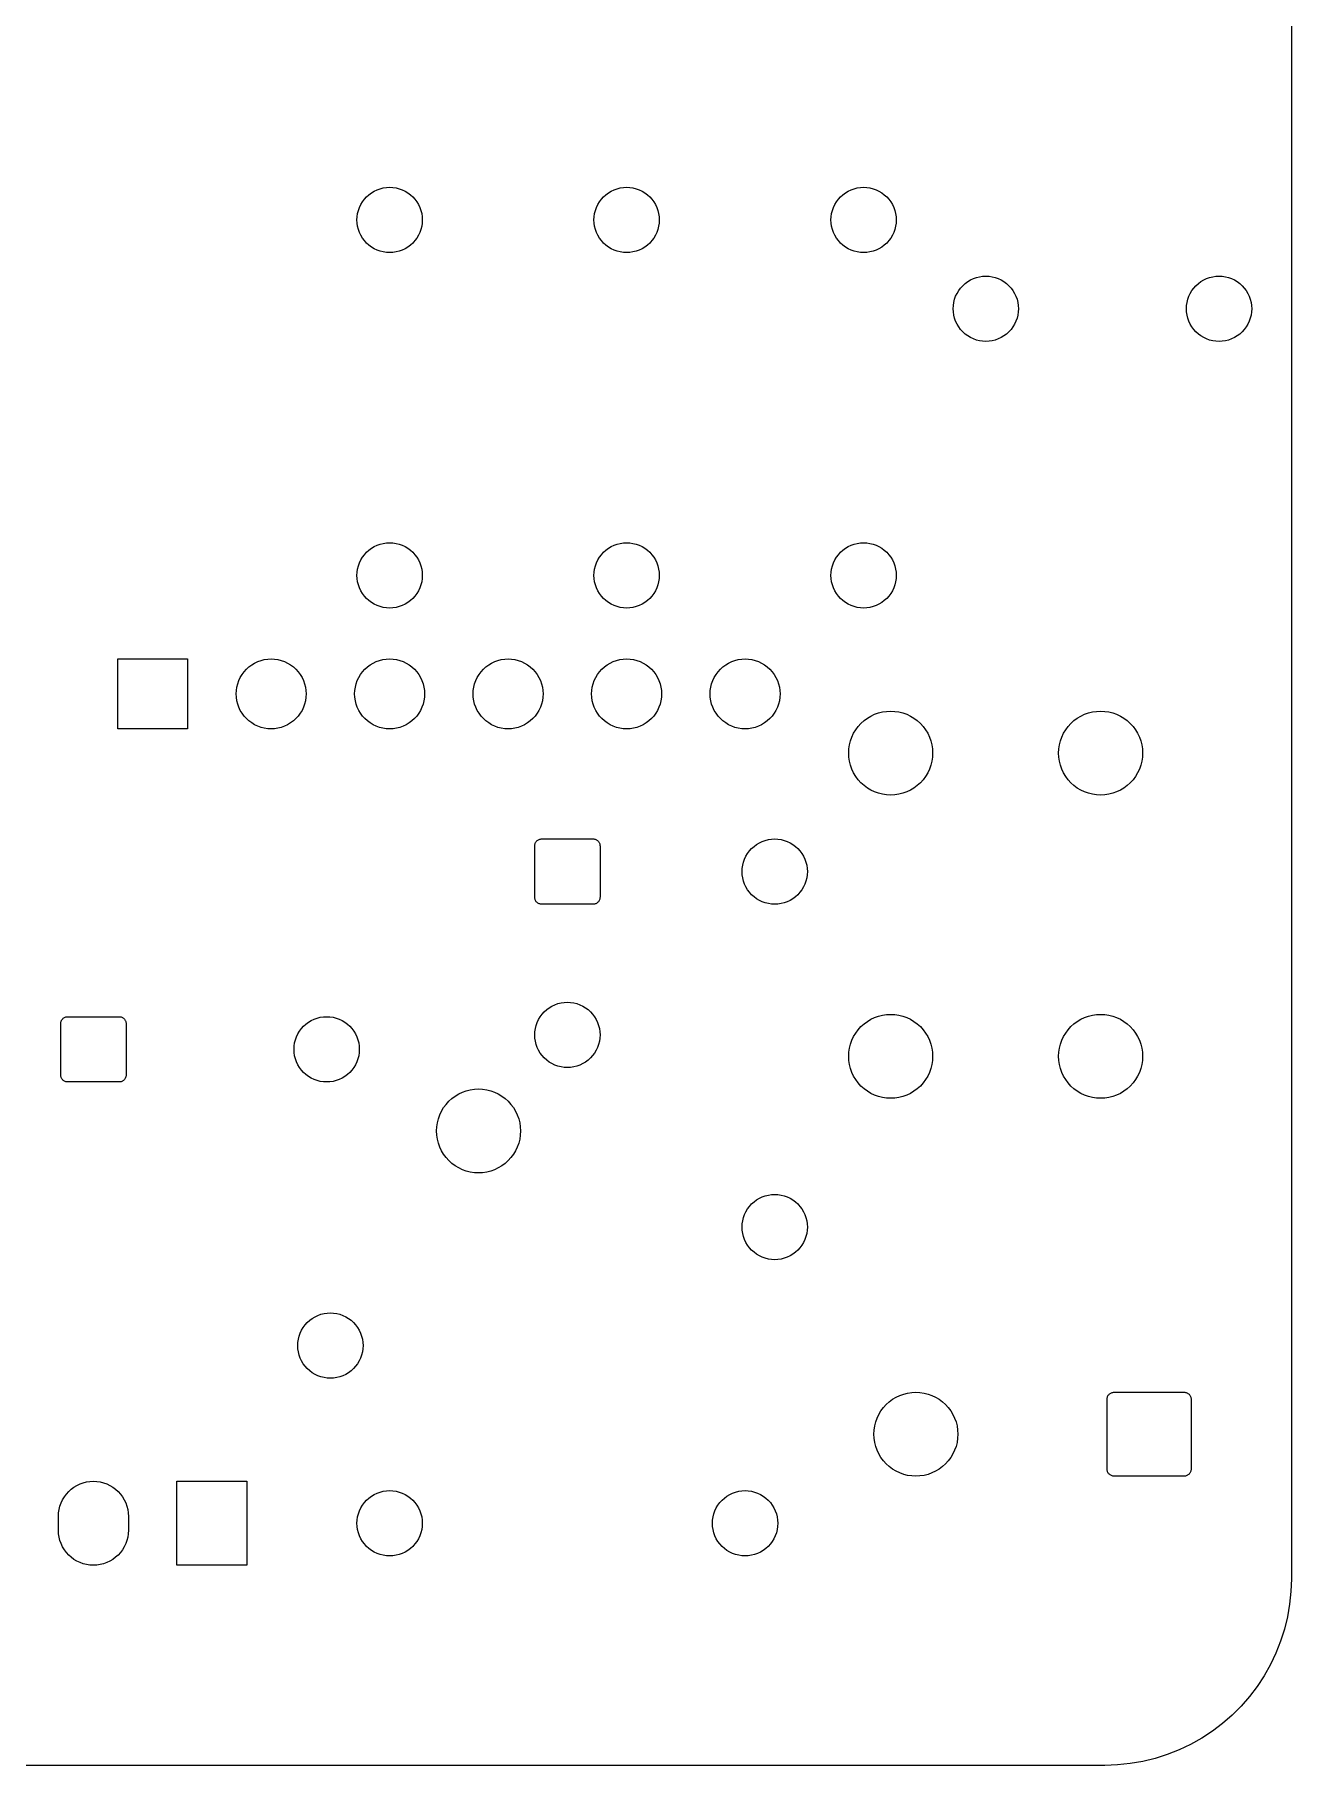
# Model space of a CAD drawing. Header units: millimetres. Extents: x 0 to 102, y 0 to 73.
# Drawn here: x 74.94 to 101.88, y 0 to 37.1 of the extents above; entities that cross this region are included whole.
import ezdxf

# ---------------------------------------------------------------- set-up
doc = ezdxf.new("R2010")
doc.units = ezdxf.units.MM
doc.layers.add('MASK_OPENINGS', color=5, linetype='Continuous')
doc.layers.add('OUTLINE', color=1, linetype='Continuous')

msp = doc.modelspace()

# ---------------------------------------------------------------- linework, layer by layer
at = {"layer": 'MASK_OPENINGS', "color": 5}
for points in [[(83.04489, 32.63511), (82.994, 32.58899), (82.93883, 32.54807), (82.87992, 32.51276), (82.81783, 32.4834), (82.75316, 32.46026), (82.68654, 32.44357), (82.6186, 32.43349), (82.55, 32.43012), (82.4814, 32.43349), (82.41346, 32.44357), (82.34684, 32.46026), (82.28217, 32.4834), (82.22008, 32.51276), (82.16117, 32.54807), (82.106, 32.58899), (82.05511, 32.63511), (82.00899, 32.686), (81.96807, 32.74117), (81.93276, 32.80008), (81.9034, 32.86217), (81.88026, 32.92684), (81.86357, 32.99346), (81.85349, 33.0614), (81.85012, 33.13), (81.85349, 33.1986), (81.86357, 33.26654), (81.88026, 33.33317), (81.9034, 33.39783), (81.93276, 33.45992), (81.96807, 33.51883), (82.00899, 33.574), (82.05511, 33.62489), (82.106, 33.67102), (82.16117, 33.71193), (82.22008, 33.74724), (82.28217, 33.77661), (82.34684, 33.79974), (82.41346, 33.81643), (82.4814, 33.82651), (82.55, 33.82988), (82.6186, 33.82651), (82.68654, 33.81643), (82.75316, 33.79974), (82.81783, 33.77661), (82.87992, 33.74724), (82.93883, 33.71193), (82.994, 33.67102), (83.04489, 33.62489), (83.09101, 33.574), (83.13193, 33.51883), (83.16724, 33.45992), (83.1966, 33.39783), (83.21974, 33.33317), (83.23643, 33.26654), (83.24651, 33.1986), (83.24988, 33.13), (83.24651, 33.0614), (83.23643, 32.99346), (83.21974, 32.92684), (83.1966, 32.86217), (83.16724, 32.80008), (83.13193, 32.74117), (83.09101, 32.686), (83.04489, 32.63511)], [(88.12489, 32.63511), (88.074, 32.58899), (88.01883, 32.54807), (87.95992, 32.51276), (87.89783, 32.4834), (87.83316, 32.46026), (87.76654, 32.44357), (87.6986, 32.43349), (87.63, 32.43012), (87.5614, 32.43349), (87.49346, 32.44357), (87.42684, 32.46026), (87.36217, 32.4834), (87.30008, 32.51276), (87.24117, 32.54807), (87.186, 32.58899), (87.13511, 32.63511), (87.08899, 32.686), (87.04807, 32.74117), (87.01276, 32.80008), (86.9834, 32.86217), (86.96026, 32.92684), (86.94357, 32.99346), (86.93349, 33.0614), (86.93012, 33.13), (86.93349, 33.1986), (86.94357, 33.26654), (86.96026, 33.33317), (86.9834, 33.39783), (87.01276, 33.45992), (87.04807, 33.51883), (87.08899, 33.574), (87.13511, 33.62489), (87.186, 33.67102), (87.24117, 33.71193), (87.30008, 33.74724), (87.36217, 33.77661), (87.42684, 33.79974), (87.49346, 33.81643), (87.5614, 33.82651), (87.63, 33.82988), (87.6986, 33.82651), (87.76654, 33.81643), (87.83316, 33.79974), (87.89783, 33.77661), (87.95992, 33.74724), (88.01883, 33.71193), (88.074, 33.67102), (88.12489, 33.62489), (88.17101, 33.574), (88.21193, 33.51883), (88.24724, 33.45992), (88.2766, 33.39783), (88.29974, 33.33317), (88.31643, 33.26654), (88.32651, 33.1986), (88.32988, 33.13), (88.32651, 33.0614), (88.31643, 32.99346), (88.29974, 32.92684), (88.2766, 32.86217), (88.24724, 32.80008), (88.21193, 32.74117), (88.17101, 32.686), (88.12489, 32.63511)], [(93.20489, 32.63511), (93.154, 32.58899), (93.09883, 32.54807), (93.03992, 32.51276), (92.97783, 32.4834), (92.91316, 32.46026), (92.84654, 32.44357), (92.7786, 32.43349), (92.71, 32.43012), (92.6414, 32.43349), (92.57346, 32.44357), (92.50684, 32.46026), (92.44217, 32.4834), (92.38008, 32.51276), (92.32117, 32.54807), (92.266, 32.58899), (92.21511, 32.63511), (92.16899, 32.686), (92.12807, 32.74117), (92.09276, 32.80008), (92.0634, 32.86217), (92.04026, 32.92684), (92.02357, 32.99346), (92.01349, 33.0614), (92.01012, 33.13), (92.01349, 33.1986), (92.02357, 33.26654), (92.04026, 33.33317), (92.0634, 33.39783), (92.09276, 33.45992), (92.12807, 33.51883), (92.16899, 33.574), (92.21511, 33.62489), (92.266, 33.67102), (92.32117, 33.71193), (92.38008, 33.74724), (92.44217, 33.77661), (92.50684, 33.79974), (92.57346, 33.81643), (92.6414, 33.82651), (92.71, 33.82988), (92.7786, 33.82651), (92.84654, 33.81643), (92.91316, 33.79974), (92.97783, 33.77661), (93.03992, 33.74724), (93.09883, 33.71193), (93.154, 33.67102), (93.20489, 33.62489), (93.25101, 33.574), (93.29193, 33.51883), (93.32724, 33.45992), (93.3566, 33.39783), (93.37974, 33.33317), (93.39643, 33.26654), (93.40651, 33.1986), (93.40988, 33.13), (93.40651, 33.0614), (93.39643, 32.99346), (93.37974, 32.92684), (93.3566, 32.86217), (93.32724, 32.80008), (93.29193, 32.74117), (93.25101, 32.686), (93.20489, 32.63511)], [(95.82489, 30.73011), (95.774, 30.68399), (95.71883, 30.64307), (95.65992, 30.60776), (95.59783, 30.5784), (95.53316, 30.55526), (95.46654, 30.53857), (95.3986, 30.52849), (95.33, 30.52512), (95.2614, 30.52849), (95.19346, 30.53857), (95.12684, 30.55526), (95.06217, 30.5784), (95.00008, 30.60776), (94.94117, 30.64307), (94.886, 30.68399), (94.83511, 30.73011), (94.78899, 30.781), (94.74807, 30.83617), (94.71276, 30.89508), (94.6834, 30.95717), (94.66026, 31.02184), (94.64357, 31.08846), (94.63349, 31.1564), (94.63012, 31.225), (94.63349, 31.2936), (94.64357, 31.36154), (94.66026, 31.42816), (94.6834, 31.49283), (94.71276, 31.55492), (94.74807, 31.61383), (94.78899, 31.669), (94.83511, 31.71989), (94.886, 31.76601), (94.94117, 31.80693), (95.00008, 31.84224), (95.06217, 31.8716), (95.12684, 31.89474), (95.19346, 31.91143), (95.2614, 31.92151), (95.33, 31.92488), (95.3986, 31.92151), (95.46654, 31.91143), (95.53316, 31.89474), (95.59783, 31.8716), (95.65992, 31.84224), (95.71883, 31.80693), (95.774, 31.76601), (95.82489, 31.71989), (95.87101, 31.669), (95.91193, 31.61383), (95.94724, 31.55492), (95.9766, 31.49283), (95.99974, 31.42816), (96.01643, 31.36154), (96.02651, 31.2936), (96.02988, 31.225), (96.02651, 31.1564), (96.01643, 31.08846), (95.99974, 31.02184), (95.9766, 30.95717), (95.94724, 30.89508), (95.91193, 30.83617), (95.87101, 30.781), (95.82489, 30.73011)], [(100.82489, 30.73011), (100.774, 30.68399), (100.71883, 30.64307), (100.65992, 30.60776), (100.59783, 30.5784), (100.53316, 30.55526), (100.46654, 30.53857), (100.3986, 30.52849), (100.33, 30.52512), (100.2614, 30.52849), (100.19346, 30.53857), (100.12684, 30.55526), (100.06217, 30.5784), (100.00008, 30.60776), (99.94117, 30.64307), (99.886, 30.68399), (99.83511, 30.73011), (99.78899, 30.781), (99.74807, 30.83617), (99.71276, 30.89508), (99.6834, 30.95717), (99.66026, 31.02184), (99.64357, 31.08846), (99.63349, 31.1564), (99.63012, 31.225), (99.63349, 31.2936), (99.64357, 31.36154), (99.66026, 31.42816), (99.6834, 31.49283), (99.71276, 31.55492), (99.74807, 31.61383), (99.78899, 31.669), (99.83511, 31.71989), (99.886, 31.76601), (99.94117, 31.80693), (100.00008, 31.84224), (100.06217, 31.8716), (100.12684, 31.89474), (100.19346, 31.91143), (100.2614, 31.92151), (100.33, 31.92488), (100.3986, 31.92151), (100.46654, 31.91143), (100.53316, 31.89474), (100.59783, 31.8716), (100.65992, 31.84224), (100.71883, 31.80693), (100.774, 31.76601), (100.82489, 31.71989), (100.87101, 31.669), (100.91193, 31.61383), (100.94724, 31.55492), (100.9766, 31.49283), (100.99974, 31.42816), (101.01643, 31.36154), (101.02651, 31.2936), (101.02988, 31.225), (101.02651, 31.1564), (101.01643, 31.08846), (100.99974, 31.02184), (100.9766, 30.95717), (100.94724, 30.89508), (100.91193, 30.83617), (100.87101, 30.781), (100.82489, 30.73011)], [(83.04489, 25.01511), (82.994, 24.96899), (82.93883, 24.92807), (82.87992, 24.89276), (82.81783, 24.8634), (82.75316, 24.84026), (82.68654, 24.82357), (82.6186, 24.81349), (82.55, 24.81012), (82.4814, 24.81349), (82.41346, 24.82357), (82.34684, 24.84026), (82.28217, 24.8634), (82.22008, 24.89276), (82.16117, 24.92807), (82.106, 24.96899), (82.05511, 25.01511), (82.00899, 25.066), (81.96807, 25.12117), (81.93276, 25.18008), (81.9034, 25.24217), (81.88026, 25.30684), (81.86357, 25.37346), (81.85349, 25.4414), (81.85012, 25.51), (81.85349, 25.5786), (81.86357, 25.64654), (81.88026, 25.71317), (81.9034, 25.77783), (81.93276, 25.83992), (81.96807, 25.89883), (82.00899, 25.954), (82.05511, 26.00489), (82.106, 26.05102), (82.16117, 26.09193), (82.22008, 26.12724), (82.28217, 26.15661), (82.34684, 26.17974), (82.41346, 26.19643), (82.4814, 26.20651), (82.55, 26.20988), (82.6186, 26.20651), (82.68654, 26.19643), (82.75316, 26.17974), (82.81783, 26.15661), (82.87992, 26.12724), (82.93883, 26.09193), (82.994, 26.05102), (83.04489, 26.00489), (83.09101, 25.954), (83.13193, 25.89883), (83.16724, 25.83992), (83.1966, 25.77783), (83.21974, 25.71317), (83.23643, 25.64654), (83.24651, 25.5786), (83.24988, 25.51), (83.24651, 25.4414), (83.23643, 25.37346), (83.21974, 25.30684), (83.1966, 25.24217), (83.16724, 25.18008), (83.13193, 25.12117), (83.09101, 25.066), (83.04489, 25.01511)], [(88.12489, 25.01511), (88.074, 24.96899), (88.01883, 24.92807), (87.95992, 24.89276), (87.89783, 24.8634), (87.83316, 24.84026), (87.76654, 24.82357), (87.6986, 24.81349), (87.63, 24.81012), (87.5614, 24.81349), (87.49346, 24.82357), (87.42684, 24.84026), (87.36217, 24.8634), (87.30008, 24.89276), (87.24117, 24.92807), (87.186, 24.96899), (87.13511, 25.01511), (87.08899, 25.066), (87.04807, 25.12117), (87.01276, 25.18008), (86.9834, 25.24217), (86.96026, 25.30684), (86.94357, 25.37346), (86.93349, 25.4414), (86.93012, 25.51), (86.93349, 25.5786), (86.94357, 25.64654), (86.96026, 25.71317), (86.9834, 25.77783), (87.01276, 25.83992), (87.04807, 25.89883), (87.08899, 25.954), (87.13511, 26.00489), (87.186, 26.05102), (87.24117, 26.09193), (87.30008, 26.12724), (87.36217, 26.15661), (87.42684, 26.17974), (87.49346, 26.19643), (87.5614, 26.20651), (87.63, 26.20988), (87.6986, 26.20651), (87.76654, 26.19643), (87.83316, 26.17974), (87.89783, 26.15661), (87.95992, 26.12724), (88.01883, 26.09193), (88.074, 26.05102), (88.12489, 26.00489), (88.17101, 25.954), (88.21193, 25.89883), (88.24724, 25.83992), (88.2766, 25.77783), (88.29974, 25.71317), (88.31643, 25.64654), (88.32651, 25.5786), (88.32988, 25.51), (88.32651, 25.4414), (88.31643, 25.37346), (88.29974, 25.30684), (88.2766, 25.24217), (88.24724, 25.18008), (88.21193, 25.12117), (88.17101, 25.066), (88.12489, 25.01511)], [(93.20489, 25.01511), (93.154, 24.96899), (93.09883, 24.92807), (93.03992, 24.89276), (92.97783, 24.8634), (92.91316, 24.84026), (92.84654, 24.82357), (92.7786, 24.81349), (92.71, 24.81012), (92.6414, 24.81349), (92.57346, 24.82357), (92.50684, 24.84026), (92.44217, 24.8634), (92.38008, 24.89276), (92.32117, 24.92807), (92.266, 24.96899), (92.21511, 25.01511), (92.16899, 25.066), (92.12807, 25.12117), (92.09276, 25.18008), (92.0634, 25.24217), (92.04026, 25.30684), (92.02357, 25.37346), (92.01349, 25.4414), (92.01012, 25.51), (92.01349, 25.5786), (92.02357, 25.64654), (92.04026, 25.71317), (92.0634, 25.77783), (92.09276, 25.83992), (92.12807, 25.89883), (92.16899, 25.954), (92.21511, 26.00489), (92.266, 26.05102), (92.32117, 26.09193), (92.38008, 26.12724), (92.44217, 26.15661), (92.50684, 26.17974), (92.57346, 26.19643), (92.6414, 26.20651), (92.71, 26.20988), (92.7786, 26.20651), (92.84654, 26.19643), (92.91316, 26.17974), (92.97783, 26.15661), (93.03992, 26.12724), (93.09883, 26.09193), (93.154, 26.05102), (93.20489, 26.00489), (93.25101, 25.954), (93.29193, 25.89883), (93.32724, 25.83992), (93.3566, 25.77783), (93.37974, 25.71317), (93.39643, 25.64654), (93.40651, 25.5786), (93.40988, 25.51), (93.40651, 25.4414), (93.39643, 25.37346), (93.37974, 25.30684), (93.3566, 25.24217), (93.32724, 25.18008), (93.29193, 25.12117), (93.25101, 25.066), (93.20489, 25.01511)], [(76.72, 22.22), (76.72, 23.72), (78.22, 23.72), (78.22, 22.22), (76.72, 22.22)], [(80.54024, 22.43976), (80.48572, 22.39034), (80.42661, 22.3465), (80.36349, 22.30867), (80.29697, 22.2772), (80.22768, 22.25241), (80.15629, 22.23453), (80.0835, 22.22373), (80.01, 22.22012), (79.9365, 22.22373), (79.86371, 22.23453), (79.79232, 22.25241), (79.72303, 22.2772), (79.65651, 22.30867), (79.59339, 22.3465), (79.53428, 22.39034), (79.47976, 22.43976), (79.43034, 22.49428), (79.3865, 22.55339), (79.34867, 22.61651), (79.3172, 22.68303), (79.29241, 22.75232), (79.27453, 22.82371), (79.26373, 22.8965), (79.26012, 22.97), (79.26373, 23.0435), (79.27453, 23.11629), (79.29241, 23.18768), (79.3172, 23.25697), (79.34867, 23.32349), (79.3865, 23.38661), (79.43034, 23.44572), (79.47976, 23.50024), (79.53428, 23.54966), (79.59339, 23.5935), (79.65651, 23.63133), (79.72303, 23.6628), (79.79232, 23.68759), (79.86371, 23.70547), (79.9365, 23.71627), (80.01, 23.71988), (80.0835, 23.71627), (80.15629, 23.70547), (80.22768, 23.68759), (80.29697, 23.6628), (80.36349, 23.63133), (80.42661, 23.5935), (80.48572, 23.54966), (80.54024, 23.50024), (80.58966, 23.44572), (80.6335, 23.38661), (80.67133, 23.32349), (80.7028, 23.25697), (80.72759, 23.18768), (80.74547, 23.11629), (80.75627, 23.0435), (80.75988, 22.97), (80.75627, 22.8965), (80.74547, 22.82371), (80.72759, 22.75232), (80.7028, 22.68303), (80.67133, 22.61651), (80.6335, 22.55339), (80.58966, 22.49428), (80.54024, 22.43976)], [(83.12966, 22.49428), (83.08024, 22.43976), (83.02572, 22.39034), (82.96661, 22.3465), (82.90349, 22.30867), (82.83697, 22.2772), (82.76768, 22.25241), (82.69629, 22.23453), (82.6235, 22.22373), (82.55, 22.22012), (82.4765, 22.22373), (82.40371, 22.23453), (82.33232, 22.25241), (82.26303, 22.2772), (82.19651, 22.30867), (82.13339, 22.3465), (82.07428, 22.39034), (82.01976, 22.43976), (81.97034, 22.49428), (81.9265, 22.55339), (81.88867, 22.61651), (81.8572, 22.68303), (81.83241, 22.75232), (81.81453, 22.82371), (81.80373, 22.8965), (81.80012, 22.97), (81.80373, 23.0435), (81.81453, 23.11629), (81.83241, 23.18768), (81.8572, 23.25697), (81.88867, 23.32349), (81.9265, 23.38661), (81.97034, 23.44572), (82.01976, 23.50024), (82.07428, 23.54966), (82.13339, 23.5935), (82.19651, 23.63133), (82.26303, 23.6628), (82.33232, 23.68759), (82.40371, 23.70547), (82.4765, 23.71627), (82.55, 23.71988), (82.6235, 23.71627), (82.69629, 23.70547), (82.76768, 23.68759), (82.83697, 23.6628), (82.90349, 23.63133), (82.96661, 23.5935), (83.02572, 23.54966), (83.08024, 23.50024), (83.12966, 23.44572), (83.1735, 23.38661), (83.21133, 23.32349), (83.2428, 23.25697), (83.26759, 23.18768), (83.28547, 23.11629), (83.29627, 23.0435), (83.29988, 22.97), (83.29627, 22.8965), (83.28547, 22.82371), (83.26759, 22.75232), (83.2428, 22.68303), (83.21133, 22.61651), (83.1735, 22.55339), (83.12966, 22.49428)], [(85.62024, 22.43976), (85.56572, 22.39034), (85.50661, 22.3465), (85.44349, 22.30867), (85.37697, 22.2772), (85.30768, 22.25241), (85.23629, 22.23453), (85.1635, 22.22373), (85.09, 22.22012), (85.0165, 22.22373), (84.94371, 22.23453), (84.87232, 22.25241), (84.80303, 22.2772), (84.73651, 22.30867), (84.67339, 22.3465), (84.61428, 22.39034), (84.55976, 22.43976), (84.51034, 22.49428), (84.4665, 22.55339), (84.42867, 22.61651), (84.3972, 22.68303), (84.37241, 22.75232), (84.35453, 22.82371), (84.34373, 22.8965), (84.34012, 22.97), (84.34373, 23.0435), (84.35453, 23.11629), (84.37241, 23.18768), (84.3972, 23.25697), (84.42867, 23.32349), (84.4665, 23.38661), (84.51034, 23.44572), (84.55976, 23.50024), (84.61428, 23.54966), (84.67339, 23.5935), (84.73651, 23.63133), (84.80303, 23.6628), (84.87232, 23.68759), (84.94371, 23.70547), (85.0165, 23.71627), (85.09, 23.71988), (85.1635, 23.71627), (85.23629, 23.70547), (85.30768, 23.68759), (85.37697, 23.6628), (85.44349, 23.63133), (85.50661, 23.5935), (85.56572, 23.54966), (85.62024, 23.50024), (85.66966, 23.44572), (85.7135, 23.38661), (85.75133, 23.32349), (85.7828, 23.25697), (85.80759, 23.18768), (85.82547, 23.11629), (85.83627, 23.0435), (85.83988, 22.97), (85.83627, 22.8965), (85.82547, 22.82371), (85.80759, 22.75232), (85.7828, 22.68303), (85.75133, 22.61651), (85.7135, 22.55339), (85.66966, 22.49428), (85.62024, 22.43976)], [(88.20966, 22.49428), (88.16024, 22.43976), (88.10572, 22.39034), (88.04661, 22.3465), (87.98349, 22.30867), (87.91697, 22.2772), (87.84768, 22.25241), (87.77629, 22.23453), (87.7035, 22.22373), (87.63, 22.22012), (87.5565, 22.22373), (87.48371, 22.23453), (87.41232, 22.25241), (87.34303, 22.2772), (87.27651, 22.30867), (87.21339, 22.3465), (87.15428, 22.39034), (87.09976, 22.43976), (87.05034, 22.49428), (87.0065, 22.55339), (86.96867, 22.61651), (86.9372, 22.68303), (86.91241, 22.75232), (86.89453, 22.82371), (86.88373, 22.8965), (86.88012, 22.97), (86.88373, 23.0435), (86.89453, 23.11629), (86.91241, 23.18768), (86.9372, 23.25697), (86.96867, 23.32349), (87.0065, 23.38661), (87.05034, 23.44572), (87.09976, 23.50024), (87.15428, 23.54966), (87.21339, 23.5935), (87.27651, 23.63133), (87.34303, 23.6628), (87.41232, 23.68759), (87.48371, 23.70547), (87.5565, 23.71627), (87.63, 23.71988), (87.7035, 23.71627), (87.77629, 23.70547), (87.84768, 23.68759), (87.91697, 23.6628), (87.98349, 23.63133), (88.04661, 23.5935), (88.10572, 23.54966), (88.16024, 23.50024), (88.20966, 23.44572), (88.2535, 23.38661), (88.29133, 23.32349), (88.3228, 23.25697), (88.34759, 23.18768), (88.36547, 23.11629), (88.37627, 23.0435), (88.37988, 22.97), (88.37627, 22.8965), (88.36547, 22.82371), (88.34759, 22.75232), (88.3228, 22.68303), (88.29133, 22.61651), (88.2535, 22.55339), (88.20966, 22.49428)], [(90.70024, 22.43976), (90.64572, 22.39034), (90.58661, 22.3465), (90.52349, 22.30867), (90.45697, 22.2772), (90.38768, 22.25241), (90.31629, 22.23453), (90.2435, 22.22373), (90.17, 22.22012), (90.0965, 22.22373), (90.02371, 22.23453), (89.95232, 22.25241), (89.88303, 22.2772), (89.81651, 22.30867), (89.75339, 22.3465), (89.69428, 22.39034), (89.63976, 22.43976), (89.59034, 22.49428), (89.5465, 22.55339), (89.50867, 22.61651), (89.4772, 22.68303), (89.45241, 22.75232), (89.43453, 22.82371), (89.42373, 22.8965), (89.42012, 22.97), (89.42373, 23.0435), (89.43453, 23.11629), (89.45241, 23.18768), (89.4772, 23.25697), (89.50867, 23.32349), (89.5465, 23.38661), (89.59034, 23.44572), (89.63976, 23.50024), (89.69428, 23.54966), (89.75339, 23.5935), (89.81651, 23.63133), (89.88303, 23.6628), (89.95232, 23.68759), (90.02371, 23.70547), (90.0965, 23.71627), (90.17, 23.71988), (90.2435, 23.71627), (90.31629, 23.70547), (90.38768, 23.68759), (90.45697, 23.6628), (90.52349, 23.63133), (90.58661, 23.5935), (90.64572, 23.54966), (90.70024, 23.50024), (90.74966, 23.44572), (90.7935, 23.38661), (90.83133, 23.32349), (90.8628, 23.25697), (90.88759, 23.18768), (90.90547, 23.11629), (90.91627, 23.0435), (90.91988, 22.97), (90.91627, 22.8965), (90.90547, 22.82371), (90.88759, 22.75232), (90.8628, 22.68303), (90.83133, 22.61651), (90.7935, 22.55339), (90.74966, 22.49428), (90.70024, 22.43976)], [(93.92631, 21.06369), (93.86088, 21.00438), (93.78995, 20.95178), (93.7142, 20.90638), (93.63437, 20.86862), (93.55122, 20.83887), (93.46556, 20.81741), (93.3782, 20.80445), (93.29, 20.80012), (93.2018, 20.80445), (93.11444, 20.81741), (93.02878, 20.83887), (92.94563, 20.86862), (92.8658, 20.90638), (92.79005, 20.95178), (92.71912, 21.00438), (92.65369, 21.06369), (92.59438, 21.12912), (92.54178, 21.20005), (92.49638, 21.2758), (92.45862, 21.35563), (92.42887, 21.43878), (92.40741, 21.52444), (92.39445, 21.6118), (92.39012, 21.7), (92.39445, 21.7882), (92.40741, 21.87556), (92.42887, 21.96122), (92.45862, 22.04437), (92.49638, 22.1242), (92.54178, 22.19995), (92.59438, 22.27088), (92.65369, 22.33631), (92.71912, 22.39562), (92.79005, 22.44822), (92.8658, 22.49362), (92.94563, 22.53138), (93.02878, 22.56113), (93.11444, 22.58259), (93.2018, 22.59555), (93.29, 22.59988), (93.3782, 22.59555), (93.46556, 22.58259), (93.55122, 22.56113), (93.63437, 22.53138), (93.7142, 22.49362), (93.78995, 22.44822), (93.86088, 22.39562), (93.92631, 22.33631), (93.98562, 22.27088), (94.03822, 22.19995), (94.08362, 22.1242), (94.12138, 22.04437), (94.15113, 21.96122), (94.17259, 21.87556), (94.18555, 21.7882), (94.18988, 21.7), (94.18555, 21.6118), (94.17259, 21.52444), (94.15113, 21.43878), (94.12138, 21.35563), (94.08362, 21.2758), (94.03822, 21.20005), (93.98562, 21.12912), (93.92631, 21.06369)], [(98.42631, 21.06369), (98.36088, 21.00438), (98.28995, 20.95178), (98.2142, 20.90638), (98.13437, 20.86862), (98.05122, 20.83887), (97.96556, 20.81741), (97.8782, 20.80445), (97.79, 20.80012), (97.7018, 20.80445), (97.61444, 20.81741), (97.52878, 20.83887), (97.44563, 20.86862), (97.3658, 20.90638), (97.29005, 20.95178), (97.21912, 21.00438), (97.15369, 21.06369), (97.09438, 21.12912), (97.04178, 21.20005), (96.99638, 21.2758), (96.95862, 21.35563), (96.92887, 21.43878), (96.90741, 21.52444), (96.89445, 21.6118), (96.89012, 21.7), (96.89445, 21.7882), (96.90741, 21.87556), (96.92887, 21.96122), (96.95862, 22.04437), (96.99638, 22.1242), (97.04178, 22.19995), (97.09438, 22.27088), (97.15369, 22.33631), (97.21912, 22.39562), (97.29005, 22.44822), (97.3658, 22.49362), (97.44563, 22.53138), (97.52878, 22.56113), (97.61444, 22.58259), (97.7018, 22.59555), (97.79, 22.59988), (97.8782, 22.59555), (97.96556, 22.58259), (98.05122, 22.56113), (98.13437, 22.53138), (98.2142, 22.49362), (98.28995, 22.44822), (98.36088, 22.39562), (98.42631, 22.33631), (98.48562, 22.27088), (98.53822, 22.19995), (98.58362, 22.1242), (98.62138, 22.04437), (98.65113, 21.96122), (98.67259, 21.87556), (98.68555, 21.7882), (98.68988, 21.7), (98.68555, 21.6118), (98.67259, 21.52444), (98.65113, 21.43878), (98.62138, 21.35563), (98.58362, 21.2758), (98.53822, 21.20005), (98.48562, 21.12912), (98.42631, 21.06369)], [(87.01598, 18.50402), (87.00508, 18.49414), (86.99327, 18.48538), (86.98065, 18.47782), (86.96736, 18.47153), (86.95351, 18.46657), (86.93924, 18.463), (86.92469, 18.46084), (86.90755, 18.46), (85.81245, 18.46), (85.79531, 18.46084), (85.78076, 18.463), (85.76649, 18.46657), (85.75264, 18.47153), (85.73935, 18.47782), (85.72673, 18.48538), (85.71492, 18.49414), (85.70402, 18.50402), (85.69414, 18.51492), (85.68538, 18.52673), (85.67782, 18.53935), (85.67153, 18.55264), (85.66657, 18.56649), (85.663, 18.58076), (85.66084, 18.59531), (85.66, 18.61245), (85.66, 19.70755), (85.66084, 19.72469), (85.663, 19.73924), (85.66657, 19.75351), (85.67153, 19.76736), (85.67782, 19.78065), (85.68538, 19.79327), (85.69414, 19.80508), (85.70402, 19.81598), (85.71492, 19.82586), (85.72673, 19.83462), (85.73935, 19.84218), (85.75264, 19.84847), (85.76649, 19.85343), (85.78076, 19.857), (85.79531, 19.85916), (85.81245, 19.86), (86.90755, 19.86), (86.92469, 19.85916), (86.93924, 19.857), (86.95351, 19.85343), (86.96736, 19.84847), (86.98065, 19.84218), (86.99327, 19.83462), (87.00508, 19.82586), (87.01598, 19.81598), (87.02586, 19.80508), (87.03462, 19.79327), (87.04218, 19.78065), (87.04847, 19.76736), (87.05343, 19.75351), (87.057, 19.73924), (87.05916, 19.72469), (87.06, 19.70755), (87.06, 18.61245), (87.05916, 18.59531), (87.057, 18.58076), (87.05343, 18.56649), (87.04847, 18.55264), (87.04218, 18.53935), (87.03462, 18.52673), (87.02586, 18.51492), (87.01598, 18.50402)], [(91.29989, 18.66511), (91.249, 18.61899), (91.19383, 18.57807), (91.13492, 18.54276), (91.07283, 18.5134), (91.00816, 18.49026), (90.94154, 18.47357), (90.8736, 18.46349), (90.805, 18.46012), (90.7364, 18.46349), (90.66846, 18.47357), (90.60184, 18.49026), (90.53717, 18.5134), (90.47508, 18.54276), (90.41617, 18.57807), (90.361, 18.61899), (90.31011, 18.66511), (90.26399, 18.716), (90.22307, 18.77117), (90.18776, 18.83008), (90.1584, 18.89217), (90.13526, 18.95684), (90.11857, 19.02346), (90.10849, 19.0914), (90.10512, 19.16), (90.10849, 19.2286), (90.11857, 19.29654), (90.13526, 19.36316), (90.1584, 19.42783), (90.18776, 19.48992), (90.22307, 19.54883), (90.26399, 19.604), (90.31011, 19.65489), (90.361, 19.70101), (90.41617, 19.74193), (90.47508, 19.77724), (90.53717, 19.8066), (90.60184, 19.82974), (90.66846, 19.84643), (90.7364, 19.85651), (90.805, 19.85988), (90.8736, 19.85651), (90.94154, 19.84643), (91.00816, 19.82974), (91.07283, 19.8066), (91.13492, 19.77724), (91.19383, 19.74193), (91.249, 19.70101), (91.29989, 19.65489), (91.34601, 19.604), (91.38693, 19.54883), (91.42224, 19.48992), (91.4516, 19.42783), (91.47474, 19.36316), (91.49143, 19.29654), (91.50151, 19.2286), (91.50488, 19.16), (91.50151, 19.0914), (91.49143, 19.02346), (91.47474, 18.95684), (91.4516, 18.89217), (91.42224, 18.83008), (91.38693, 18.77117), (91.34601, 18.716), (91.29989, 18.66511)], [(86.90101, 15.216), (86.85489, 15.16511), (86.804, 15.11899), (86.74883, 15.07807), (86.68992, 15.04276), (86.62783, 15.0134), (86.56316, 14.99026), (86.49654, 14.97357), (86.4286, 14.96349), (86.36, 14.96012), (86.2914, 14.96349), (86.22346, 14.97357), (86.15684, 14.99026), (86.09217, 15.0134), (86.03008, 15.04276), (85.97117, 15.07807), (85.916, 15.11899), (85.86511, 15.16511), (85.81899, 15.216), (85.77807, 15.27117), (85.74276, 15.33008), (85.7134, 15.39217), (85.69026, 15.45684), (85.67357, 15.52346), (85.66349, 15.5914), (85.66012, 15.66), (85.66349, 15.7286), (85.67357, 15.79654), (85.69026, 15.86316), (85.7134, 15.92783), (85.74276, 15.98992), (85.77807, 16.04883), (85.81899, 16.104), (85.86511, 16.15489), (85.916, 16.20101), (85.97117, 16.24193), (86.03008, 16.27724), (86.09217, 16.3066), (86.15684, 16.32974), (86.22346, 16.34643), (86.2914, 16.35651), (86.36, 16.35988), (86.4286, 16.35651), (86.49654, 16.34643), (86.56316, 16.32974), (86.62783, 16.3066), (86.68992, 16.27724), (86.74883, 16.24193), (86.804, 16.20101), (86.85489, 16.15489), (86.90101, 16.104), (86.94193, 16.04883), (86.97724, 15.98992), (87.0066, 15.92783), (87.02974, 15.86316), (87.04643, 15.79654), (87.05651, 15.7286), (87.05988, 15.66), (87.05651, 15.5914), (87.04643, 15.52346), (87.02974, 15.45684), (87.0066, 15.39217), (86.97724, 15.33008), (86.94193, 15.27117), (86.90101, 15.216)], [(76.85598, 14.69402), (76.84508, 14.68414), (76.83327, 14.67538), (76.82065, 14.66782), (76.80736, 14.66153), (76.79351, 14.65657), (76.77924, 14.653), (76.76469, 14.65084), (76.74755, 14.65), (75.65245, 14.65), (75.63531, 14.65084), (75.62076, 14.653), (75.60649, 14.65657), (75.59264, 14.66153), (75.57935, 14.66782), (75.56673, 14.67538), (75.55492, 14.68414), (75.54402, 14.69402), (75.53414, 14.70492), (75.52538, 14.71673), (75.51782, 14.72935), (75.51153, 14.74264), (75.50657, 14.75649), (75.503, 14.77076), (75.50084, 14.78531), (75.5, 14.80245), (75.5, 15.89755), (75.50084, 15.91469), (75.503, 15.92924), (75.50657, 15.94351), (75.51153, 15.95736), (75.51782, 15.97065), (75.52538, 15.98327), (75.53414, 15.99508), (75.54402, 16.00598), (75.55492, 16.01586), (75.56673, 16.02462), (75.57935, 16.03218), (75.59264, 16.03847), (75.60649, 16.04343), (75.62076, 16.047), (75.63531, 16.04916), (75.65245, 16.05), (76.74755, 16.05), (76.76469, 16.04916), (76.77924, 16.047), (76.79351, 16.04343), (76.80736, 16.03847), (76.82065, 16.03218), (76.83327, 16.02462), (76.84508, 16.01586), (76.85598, 16.00598), (76.86586, 15.99508), (76.87462, 15.98327), (76.88218, 15.97065), (76.88847, 15.95736), (76.89343, 15.94351), (76.897, 15.92924), (76.89916, 15.91469), (76.9, 15.89755), (76.9, 14.80245), (76.89916, 14.78531), (76.897, 14.77076), (76.89343, 14.75649), (76.88847, 14.74264), (76.88218, 14.72935), (76.87462, 14.71673), (76.86586, 14.70492), (76.85598, 14.69402)], [(81.69489, 14.85511), (81.644, 14.80899), (81.58883, 14.76807), (81.52992, 14.73276), (81.46783, 14.7034), (81.40316, 14.68026), (81.33654, 14.66357), (81.2686, 14.65349), (81.2, 14.65012), (81.1314, 14.65349), (81.06346, 14.66357), (80.99684, 14.68026), (80.93217, 14.7034), (80.87008, 14.73276), (80.81117, 14.76807), (80.756, 14.80899), (80.70511, 14.85511), (80.65899, 14.906), (80.61807, 14.96117), (80.58276, 15.02008), (80.5534, 15.08217), (80.53026, 15.14684), (80.51357, 15.21346), (80.50349, 15.2814), (80.50012, 15.35), (80.50349, 15.4186), (80.51357, 15.48654), (80.53026, 15.55316), (80.5534, 15.61783), (80.58276, 15.67992), (80.61807, 15.73883), (80.65899, 15.794), (80.70511, 15.84489), (80.756, 15.89101), (80.81117, 15.93193), (80.87008, 15.96724), (80.93217, 15.9966), (80.99684, 16.01974), (81.06346, 16.03643), (81.1314, 16.04651), (81.2, 16.04988), (81.2686, 16.04651), (81.33654, 16.03643), (81.40316, 16.01974), (81.46783, 15.9966), (81.52992, 15.96724), (81.58883, 15.93193), (81.644, 15.89101), (81.69489, 15.84489), (81.74101, 15.794), (81.78193, 15.73883), (81.81724, 15.67992), (81.8466, 15.61783), (81.86974, 15.55316), (81.88643, 15.48654), (81.89651, 15.4186), (81.89988, 15.35), (81.89651, 15.2814), (81.88643, 15.21346), (81.86974, 15.14684), (81.8466, 15.08217), (81.81724, 15.02008), (81.78193, 14.96117), (81.74101, 14.906), (81.69489, 14.85511)], [(93.92631, 14.56369), (93.86088, 14.50438), (93.78995, 14.45178), (93.7142, 14.40638), (93.63437, 14.36862), (93.55122, 14.33887), (93.46556, 14.31741), (93.3782, 14.30445), (93.29, 14.30012), (93.2018, 14.30445), (93.11444, 14.31741), (93.02878, 14.33887), (92.94563, 14.36862), (92.8658, 14.40638), (92.79005, 14.45178), (92.71912, 14.50438), (92.65369, 14.56369), (92.59438, 14.62912), (92.54178, 14.70005), (92.49638, 14.7758), (92.45862, 14.85563), (92.42887, 14.93878), (92.40741, 15.02444), (92.39445, 15.1118), (92.39012, 15.2), (92.39445, 15.2882), (92.40741, 15.37556), (92.42887, 15.46122), (92.45862, 15.54437), (92.49638, 15.6242), (92.54178, 15.69995), (92.59438, 15.77088), (92.65369, 15.83631), (92.71912, 15.89562), (92.79005, 15.94822), (92.8658, 15.99362), (92.94563, 16.03138), (93.02878, 16.06113), (93.11444, 16.08259), (93.2018, 16.09555), (93.29, 16.09988), (93.3782, 16.09555), (93.46556, 16.08259), (93.55122, 16.06113), (93.63437, 16.03138), (93.7142, 15.99362), (93.78995, 15.94822), (93.86088, 15.89562), (93.92631, 15.83631), (93.98562, 15.77088), (94.03822, 15.69995), (94.08362, 15.6242), (94.12138, 15.54437), (94.15113, 15.46122), (94.17259, 15.37556), (94.18555, 15.2882), (94.18988, 15.2), (94.18555, 15.1118), (94.17259, 15.02444), (94.15113, 14.93878), (94.12138, 14.85563), (94.08362, 14.7758), (94.03822, 14.70005), (93.98562, 14.62912), (93.92631, 14.56369)], [(98.42631, 14.56369), (98.36088, 14.50438), (98.28995, 14.45178), (98.2142, 14.40638), (98.13437, 14.36862), (98.05122, 14.33887), (97.96556, 14.31741), (97.8782, 14.30445), (97.79, 14.30012), (97.7018, 14.30445), (97.61444, 14.31741), (97.52878, 14.33887), (97.44563, 14.36862), (97.3658, 14.40638), (97.29005, 14.45178), (97.21912, 14.50438), (97.15369, 14.56369), (97.09438, 14.62912), (97.04178, 14.70005), (96.99638, 14.7758), (96.95862, 14.85563), (96.92887, 14.93878), (96.90741, 15.02444), (96.89445, 15.1118), (96.89012, 15.2), (96.89445, 15.2882), (96.90741, 15.37556), (96.92887, 15.46122), (96.95862, 15.54437), (96.99638, 15.6242), (97.04178, 15.69995), (97.09438, 15.77088), (97.15369, 15.83631), (97.21912, 15.89562), (97.29005, 15.94822), (97.3658, 15.99362), (97.44563, 16.03138), (97.52878, 16.06113), (97.61444, 16.08259), (97.7018, 16.09555), (97.79, 16.09988), (97.8782, 16.09555), (97.96556, 16.08259), (98.05122, 16.06113), (98.13437, 16.03138), (98.2142, 15.99362), (98.28995, 15.94822), (98.36088, 15.89562), (98.42631, 15.83631), (98.48562, 15.77088), (98.53822, 15.69995), (98.58362, 15.6242), (98.62138, 15.54437), (98.65113, 15.46122), (98.67259, 15.37556), (98.68555, 15.2882), (98.68988, 15.2), (98.68555, 15.1118), (98.67259, 15.02444), (98.65113, 14.93878), (98.62138, 14.85563), (98.58362, 14.7758), (98.53822, 14.70005), (98.48562, 14.62912), (98.42631, 14.56369)], [(85.15062, 13.02912), (85.09131, 12.96369), (85.02588, 12.90438), (84.95495, 12.85178), (84.8792, 12.80638), (84.79937, 12.76862), (84.71622, 12.73887), (84.63056, 12.71741), (84.5432, 12.70445), (84.455, 12.70012), (84.3668, 12.70445), (84.27944, 12.71741), (84.19378, 12.73887), (84.11063, 12.76862), (84.0308, 12.80638), (83.95505, 12.85178), (83.88412, 12.90438), (83.81869, 12.96369), (83.75938, 13.02912), (83.70678, 13.10005), (83.66138, 13.1758), (83.62362, 13.25563), (83.59387, 13.33878), (83.57241, 13.42444), (83.55945, 13.5118), (83.55512, 13.6), (83.55945, 13.6882), (83.57241, 13.77556), (83.59387, 13.86122), (83.62362, 13.94437), (83.66138, 14.0242), (83.70678, 14.09995), (83.75938, 14.17088), (83.81869, 14.23631), (83.88412, 14.29562), (83.95505, 14.34822), (84.0308, 14.39362), (84.11063, 14.43138), (84.19378, 14.46113), (84.27944, 14.48259), (84.3668, 14.49555), (84.455, 14.49988), (84.5432, 14.49555), (84.63056, 14.48259), (84.71622, 14.46113), (84.79937, 14.43138), (84.8792, 14.39362), (84.95495, 14.34822), (85.02588, 14.29562), (85.09131, 14.23631), (85.15062, 14.17088), (85.20322, 14.09995), (85.24862, 14.0242), (85.28638, 13.94437), (85.31613, 13.86122), (85.33759, 13.77556), (85.35055, 13.6882), (85.35488, 13.6), (85.35055, 13.5118), (85.33759, 13.42444), (85.31613, 13.33878), (85.28638, 13.25563), (85.24862, 13.1758), (85.20322, 13.10005), (85.15062, 13.02912)], [(91.29989, 11.04511), (91.249, 10.99899), (91.19383, 10.95807), (91.13492, 10.92276), (91.07283, 10.8934), (91.00816, 10.87026), (90.94154, 10.85357), (90.8736, 10.84349), (90.805, 10.84012), (90.7364, 10.84349), (90.66846, 10.85357), (90.60184, 10.87026), (90.53717, 10.8934), (90.47508, 10.92276), (90.41617, 10.95807), (90.361, 10.99899), (90.31011, 11.04511), (90.26399, 11.096), (90.22307, 11.15117), (90.18776, 11.21008), (90.1584, 11.27217), (90.13526, 11.33684), (90.11857, 11.40346), (90.10849, 11.4714), (90.10512, 11.54), (90.10849, 11.6086), (90.11857, 11.67654), (90.13526, 11.74316), (90.1584, 11.80783), (90.18776, 11.86992), (90.22307, 11.92883), (90.26399, 11.984), (90.31011, 12.03489), (90.361, 12.08101), (90.41617, 12.12193), (90.47508, 12.15724), (90.53717, 12.1866), (90.60184, 12.20974), (90.66846, 12.22643), (90.7364, 12.23651), (90.805, 12.23988), (90.8736, 12.23651), (90.94154, 12.22643), (91.00816, 12.20974), (91.07283, 12.1866), (91.13492, 12.15724), (91.19383, 12.12193), (91.249, 12.08101), (91.29989, 12.03489), (91.34601, 11.984), (91.38693, 11.92883), (91.42224, 11.86992), (91.4516, 11.80783), (91.47474, 11.74316), (91.49143, 11.67654), (91.50151, 11.6086), (91.50488, 11.54), (91.50151, 11.4714), (91.49143, 11.40346), (91.47474, 11.33684), (91.4516, 11.27217), (91.42224, 11.21008), (91.38693, 11.15117), (91.34601, 11.096), (91.29989, 11.04511)], [(81.77489, 8.50511), (81.724, 8.45899), (81.66883, 8.41807), (81.60992, 8.38276), (81.54783, 8.3534), (81.48316, 8.33026), (81.41654, 8.31357), (81.3486, 8.30349), (81.28, 8.30012), (81.2114, 8.30349), (81.14346, 8.31357), (81.07684, 8.33026), (81.01217, 8.3534), (80.95008, 8.38276), (80.89117, 8.41807), (80.836, 8.45899), (80.78511, 8.50511), (80.73899, 8.556), (80.69807, 8.61117), (80.66276, 8.67008), (80.6334, 8.73217), (80.61026, 8.79684), (80.59357, 8.86346), (80.58349, 8.9314), (80.58012, 9), (80.58349, 9.0686), (80.59357, 9.13654), (80.61026, 9.20316), (80.6334, 9.26783), (80.66276, 9.32992), (80.69807, 9.38883), (80.73899, 9.444), (80.78511, 9.49489), (80.836, 9.54101), (80.89117, 9.58193), (80.95008, 9.61724), (81.01217, 9.6466), (81.07684, 9.66974), (81.14346, 9.68643), (81.2114, 9.69651), (81.28, 9.69988), (81.3486, 9.69651), (81.41654, 9.68643), (81.48316, 9.66974), (81.54783, 9.6466), (81.60992, 9.61724), (81.66883, 9.58193), (81.724, 9.54101), (81.77489, 9.49489), (81.82101, 9.444), (81.86193, 9.38883), (81.89724, 9.32992), (81.9266, 9.26783), (81.94974, 9.20316), (81.96643, 9.13654), (81.97651, 9.0686), (81.97988, 9), (81.97651, 8.9314), (81.96643, 8.86346), (81.94974, 8.79684), (81.9266, 8.73217), (81.89724, 8.67008), (81.86193, 8.61117), (81.82101, 8.556), (81.77489, 8.50511)], [(94.46631, 6.46369), (94.40088, 6.40438), (94.32995, 6.35178), (94.2542, 6.30638), (94.17437, 6.26862), (94.09122, 6.23887), (94.00556, 6.21741), (93.9182, 6.20445), (93.83, 6.20012), (93.7418, 6.20445), (93.65444, 6.21741), (93.56878, 6.23887), (93.48563, 6.26862), (93.4058, 6.30638), (93.33005, 6.35178), (93.25912, 6.40438), (93.19369, 6.46369), (93.13438, 6.52912), (93.08178, 6.60005), (93.03638, 6.6758), (92.99862, 6.75563), (92.96887, 6.83878), (92.94741, 6.92444), (92.93445, 7.0118), (92.93012, 7.1), (92.93445, 7.1882), (92.94741, 7.27556), (92.96887, 7.36122), (92.99862, 7.44437), (93.03638, 7.5242), (93.08178, 7.59995), (93.13438, 7.67088), (93.19369, 7.73631), (93.25912, 7.79562), (93.33005, 7.84822), (93.4058, 7.89362), (93.48563, 7.93138), (93.56878, 7.96113), (93.65444, 7.98259), (93.7418, 7.99555), (93.83, 7.99988), (93.9182, 7.99555), (94.00556, 7.98259), (94.09122, 7.96113), (94.17437, 7.93138), (94.2542, 7.89362), (94.32995, 7.84822), (94.40088, 7.79562), (94.46631, 7.73631), (94.52562, 7.67088), (94.57822, 7.59995), (94.62362, 7.5242), (94.66138, 7.44437), (94.69113, 7.36122), (94.71259, 7.27556), (94.72555, 7.1882), (94.72988, 7.1), (94.72555, 7.0118), (94.71259, 6.92444), (94.69113, 6.83878), (94.66138, 6.75563), (94.62362, 6.6758), (94.57822, 6.60005), (94.52562, 6.52912), (94.46631, 6.46369)], [(99.71218, 6.27935), (99.70462, 6.26673), (99.69586, 6.25492), (99.68598, 6.24402), (99.67508, 6.23414), (99.66327, 6.22538), (99.65065, 6.21782), (99.63736, 6.21153), (99.62351, 6.20657), (99.60924, 6.203), (99.59469, 6.20084), (99.57755, 6.2), (98.08245, 6.2), (98.06531, 6.20084), (98.05076, 6.203), (98.03649, 6.20657), (98.02264, 6.21153), (98.00935, 6.21782), (97.99673, 6.22538), (97.98492, 6.23414), (97.97402, 6.24402), (97.96414, 6.25492), (97.95538, 6.26673), (97.94782, 6.27935), (97.94153, 6.29264), (97.93657, 6.30649), (97.933, 6.32076), (97.93084, 6.33531), (97.93, 6.35245), (97.93, 7.84755), (97.93084, 7.86469), (97.933, 7.87924), (97.93657, 7.89351), (97.94153, 7.90736), (97.94782, 7.92065), (97.95538, 7.93327), (97.96414, 7.94508), (97.97402, 7.95598), (97.98492, 7.96586), (97.99673, 7.97462), (98.00935, 7.98218), (98.02264, 7.98847), (98.03649, 7.99343), (98.05076, 7.997), (98.06531, 7.99916), (98.08245, 8), (99.57755, 8), (99.59469, 7.99916), (99.60924, 7.997), (99.62351, 7.99343), (99.63736, 7.98847), (99.65065, 7.98218), (99.66327, 7.97462), (99.67508, 7.96586), (99.68598, 7.95598), (99.69586, 7.94508), (99.70462, 7.93327), (99.71218, 7.92065), (99.71847, 7.90736), (99.72343, 7.89351), (99.727, 7.87924), (99.72916, 7.86469), (99.73, 7.84755), (99.73, 6.35245), (99.72916, 6.33531), (99.727, 6.32076), (99.72343, 6.30649), (99.71847, 6.29264), (99.71218, 6.27935)], [(75.66976, 5.87024), (75.72428, 5.91966), (75.78339, 5.9635), (75.84651, 6.00133), (75.91303, 6.0328), (75.98232, 6.05759), (76.05371, 6.07547), (76.1265, 6.08627), (76.2, 6.08988), (76.2735, 6.08627), (76.34629, 6.07547), (76.41768, 6.05759), (76.48697, 6.0328), (76.55349, 6.00133), (76.61661, 5.9635), (76.67572, 5.91966), (76.73024, 5.87024), (76.77966, 5.81572), (76.8235, 5.75661), (76.86133, 5.69349), (76.8928, 5.62697), (76.91759, 5.55768), (76.93547, 5.48629), (76.94627, 5.4135), (76.95, 5.33755), (76.95, 5.04245), (76.94627, 4.9665), (76.93547, 4.89371), (76.91759, 4.82232), (76.8928, 4.75303), (76.86133, 4.68651), (76.8235, 4.62339), (76.77966, 4.56428), (76.73024, 4.50976), (76.67572, 4.46034), (76.61661, 4.4165), (76.55349, 4.37867), (76.48697, 4.3472), (76.41768, 4.32241), (76.34629, 4.30453), (76.2735, 4.29373), (76.2, 4.29012), (76.1265, 4.29373), (76.05371, 4.30453), (75.98232, 4.32241), (75.91303, 4.3472), (75.84651, 4.37867), (75.78339, 4.4165), (75.72428, 4.46034), (75.66976, 4.50976), (75.62034, 4.56428), (75.5765, 4.62339), (75.53867, 4.68651), (75.5072, 4.75303), (75.48241, 4.82232), (75.46453, 4.89371), (75.45373, 4.9665), (75.45, 5.04245), (75.45, 5.33755), (75.45373, 5.4135), (75.46453, 5.48629), (75.48241, 5.55768), (75.5072, 5.62697), (75.53867, 5.69349), (75.5765, 5.75661), (75.62034, 5.81572), (75.66976, 5.87024)], [(79.49, 4.29), (77.99, 4.29), (77.99, 6.09), (79.49, 6.09), (79.49, 4.29)], [(83.04489, 4.69511), (82.994, 4.64899), (82.93883, 4.60807), (82.87992, 4.57276), (82.81783, 4.5434), (82.75316, 4.52026), (82.68654, 4.50357), (82.6186, 4.49349), (82.55, 4.49012), (82.4814, 4.49349), (82.41346, 4.50357), (82.34684, 4.52026), (82.28217, 4.5434), (82.22008, 4.57276), (82.16117, 4.60807), (82.106, 4.64899), (82.05511, 4.69511), (82.00899, 4.746), (81.96807, 4.80117), (81.93276, 4.86008), (81.9034, 4.92217), (81.88026, 4.98684), (81.86357, 5.05346), (81.85349, 5.1214), (81.85012, 5.19), (81.85349, 5.2586), (81.86357, 5.32654), (81.88026, 5.39316), (81.9034, 5.45783), (81.93276, 5.51992), (81.96807, 5.57883), (82.00899, 5.634), (82.05511, 5.68489), (82.106, 5.73101), (82.16117, 5.77193), (82.22008, 5.80724), (82.28217, 5.8366), (82.34684, 5.85974), (82.41346, 5.87643), (82.4814, 5.88651), (82.55, 5.88988), (82.6186, 5.88651), (82.68654, 5.87643), (82.75316, 5.85974), (82.81783, 5.8366), (82.87992, 5.80724), (82.93883, 5.77193), (82.994, 5.73101), (83.04489, 5.68489), (83.09101, 5.634), (83.13193, 5.57883), (83.16724, 5.51992), (83.1966, 5.45783), (83.21974, 5.39316), (83.23643, 5.32654), (83.24651, 5.2586), (83.24988, 5.19), (83.24651, 5.1214), (83.23643, 5.05346), (83.21974, 4.98684), (83.1966, 4.92217), (83.16724, 4.86008), (83.13193, 4.80117), (83.09101, 4.746), (83.04489, 4.69511)], [(90.71101, 4.746), (90.66489, 4.69511), (90.614, 4.64899), (90.55883, 4.60807), (90.49992, 4.57276), (90.43783, 4.5434), (90.37316, 4.52026), (90.30654, 4.50357), (90.2386, 4.49349), (90.17, 4.49012), (90.1014, 4.49349), (90.03346, 4.50357), (89.96684, 4.52026), (89.90217, 4.5434), (89.84008, 4.57276), (89.78117, 4.60807), (89.726, 4.64899), (89.67511, 4.69511), (89.62899, 4.746), (89.58807, 4.80117), (89.55276, 4.86008), (89.5234, 4.92217), (89.50026, 4.98684), (89.48357, 5.05346), (89.47349, 5.1214), (89.47012, 5.19), (89.47349, 5.2586), (89.48357, 5.32654), (89.50026, 5.39316), (89.5234, 5.45783), (89.55276, 5.51992), (89.58807, 5.57883), (89.62899, 5.634), (89.67511, 5.68489), (89.726, 5.73101), (89.78117, 5.77193), (89.84008, 5.80724), (89.90217, 5.8366), (89.96684, 5.85974), (90.03346, 5.87643), (90.1014, 5.88651), (90.17, 5.88988), (90.2386, 5.88651), (90.30654, 5.87643), (90.37316, 5.85974), (90.43783, 5.8366), (90.49992, 5.80724), (90.55883, 5.77193), (90.614, 5.73101), (90.66489, 5.68489), (90.71101, 5.634), (90.75193, 5.57883), (90.78724, 5.51992), (90.8166, 5.45783), (90.83974, 5.39316), (90.85643, 5.32654), (90.86651, 5.2586), (90.86988, 5.19), (90.86651, 5.1214), (90.85643, 5.05346), (90.83974, 4.98684), (90.8166, 4.92217), (90.78724, 4.86008), (90.75193, 4.80117), (90.71101, 4.746)]]:
    msp.add_lwpolyline(points, close=True, dxfattribs=at)
at = {"layer": 'OUTLINE', "color": 1}
msp.add_lwpolyline([(101.88, 69.25), (101.88, 4), (101.87068, 3.72703), (101.84274, 3.45533), (101.79634, 3.18618), (101.73167, 2.92081), (101.64904, 2.66048), (101.54885, 2.4064), (101.43154, 2.15974), (101.29768, 1.92166), (101.14788, 1.69328), (100.98285, 1.47565), (100.80334, 1.26979), (100.61021, 1.07666), (100.40435, 0.89715), (100.18672, 0.73212), (99.95834, 0.58232), (99.72026, 0.44846), (99.4736, 0.33115), (99.21952, 0.23096), (98.95919, 0.14833), (98.69382, 0.08366), (98.42467, 0.03726), (98.15297, 0.00932), (97.88, 0), (4, 0)], dxfattribs=at)

doc.saveas('drawing.dxf')
